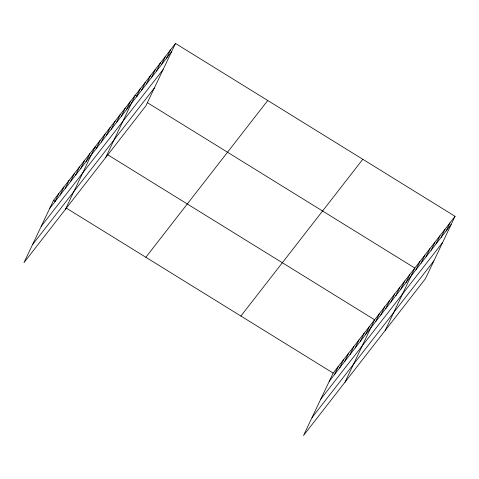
<?xml version="1.0" encoding="UTF-8"?>
<svg xmlns="http://www.w3.org/2000/svg" width="479" height="479" viewBox="0 0 479 479"><rect width="100%" height="100%" fill="white"/><g stroke="black" fill="none" stroke-linecap="round" stroke-linejoin="round"><path stroke-width="0.72" d="M175.5 43.463L53.606 200.234L23.95 262.684L145.844 105.913L175.5 43.463L455.05 216.316L425.394 278.766L303.5 435.537L333.156 373.087L455.05 216.316M54.899 201.749L58.785 193.57M60.079 195.085L63.964 186.906M65.264 188.421L69.144 180.248M70.443 181.763L74.323 173.584M75.622 175.098L79.508 166.92M80.801 168.434L84.687 160.255M85.986 161.77L89.866 153.591M65.395 209.383L95.046 146.933L96.854 148.047M96.195 148.646L100.075 140.467M101.219 142.173L105.105 134M106.248 135.707L110.134 127.534M111.278 129.24L115.158 121.061M116.307 122.774L120.187 114.595M121.331 116.307L125.217 108.128M126.36 109.841L130.246 101.662M105.62 157.645L135.276 95.195L137.084 96.315M136.419 96.908L140.299 88.729M141.449 90.441L145.329 82.262M146.472 83.975L150.358 75.796M151.502 77.508L155.388 69.329M156.531 71.042L160.411 62.863M161.561 64.575L165.441 56.396M166.584 58.109L170.47 49.93M334.45 374.602L338.336 366.423M339.635 367.938L343.515 359.765M344.814 361.28L348.694 353.101M349.993 354.616L353.879 346.437M355.173 347.952L359.058 339.773M360.358 341.288L364.238 333.109M365.537 334.623L369.417 326.45M344.946 382.236L374.602 319.786L107.709 154.759M375.746 321.499L379.625 313.32M380.775 315.032L384.655 306.853M385.799 308.566L389.684 300.387M390.828 302.093L394.714 293.92M395.858 295.627L399.737 287.454M400.887 289.16L404.767 280.981M405.911 282.694L409.796 274.515M385.17 330.498L414.826 268.048L147.334 102.656M415.97 269.761L419.855 261.582M420.999 263.294L424.879 255.115M426.029 256.828L429.908 248.649M431.052 250.361L434.938 242.182M436.082 243.895L439.967 235.716M441.111 237.428L444.991 229.249M446.141 230.962L450.021 222.783M49.72 208.413L171.614 51.642M41.218 226.322L163.111 69.551M32.452 244.775L154.352 88.004M145.856 257.277L267.749 100.506M240.901 316.044L362.801 159.273M329.271 381.266L451.164 224.495M320.768 399.175L442.662 242.404M312.009 417.628L433.902 260.857M53.606 200.234L55.414 201.354M66.264 208.066L333.156 373.087"/></g></svg>
